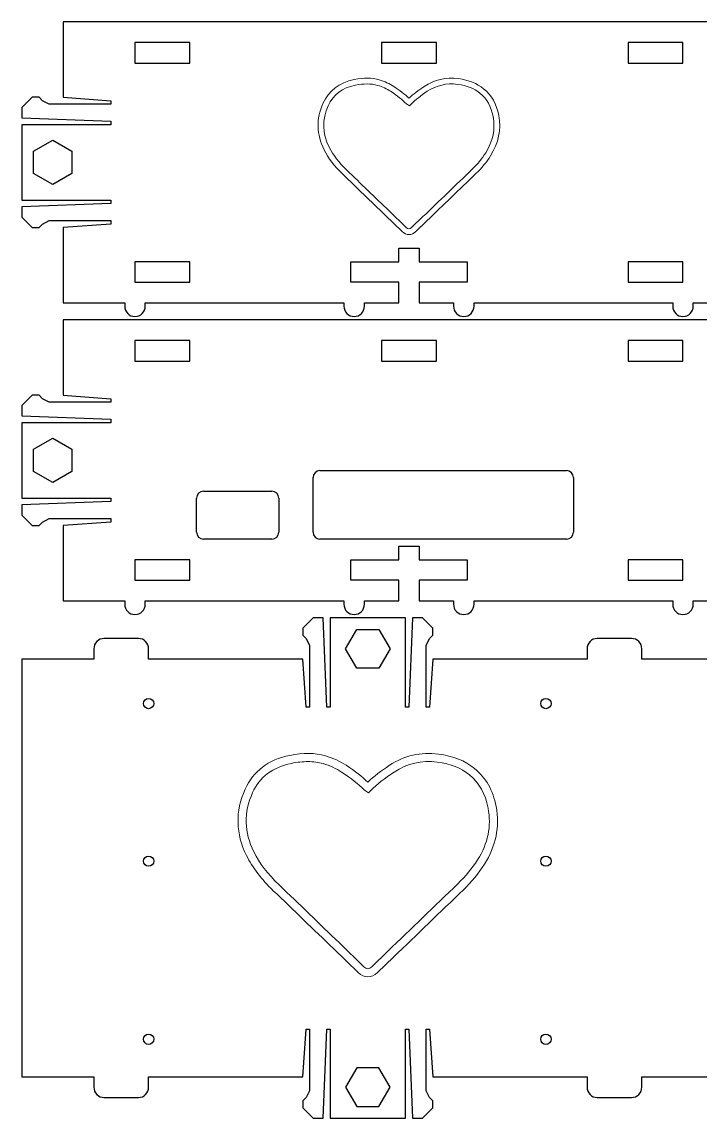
# Model space of a CAD drawing. Header units: millimetres. Extents: x 0 to 371, y 0 to 263.
# Drawn here: x 0 to 99, y 0 to 160 of the extents above; entities that cross this region are included whole.
import ezdxf

# ---------------------------------------------------------------- set-up
doc = ezdxf.new("R2010")
doc.units = ezdxf.units.MM
doc.header["$MEASUREMENT"] = 0
doc.layers.add('cut', color=1, linetype='Continuous', true_color=0xff0000)
doc.layers.add('etch', color=5, linetype='Continuous', true_color=0x0000ff)

msp = doc.modelspace()

# ---------------------------------------------------------------- linework, layer by layer
at = {"layer": 'cut'}
for p, q in [((15, 160), (6, 160)), ((6, 160), (6, 158.25)), ((98, 160), (15, 160)), ((107, 160), (98, 160)), ((6, 158.25), (6, 152.75)), ((6, 152.75), (6, 149)), ((1.5, 149), (0, 147.5)), ((2.5, 149), (1.5, 149)), ((3, 148.5), (2.5, 149)), ((6, 149), (13, 148.5)), ((0, 147.5), (0, 146)), ((4, 148), (3, 148.5)), ((13, 148), (4, 148)), ((13, 148.5), (13, 148)), ((0, 146), (13, 145.5)), ((13, 145), (0, 145)), ((0, 145), (0, 134)), ((13, 145.5), (13, 145)), ((1.69, 141.12), (4.5, 142.75)), ((4.5, 142.75), (7.31, 141.12)), ((1.69, 137.88), (1.69, 141.12)), ((7.31, 141.12), (7.31, 137.88)), ((4.5, 136.25), (1.69, 137.88)), ((7.31, 137.88), (4.5, 136.25)), ((0, 134), (13, 134)), ((13, 133.5), (0, 133)), ((0, 133), (0, 131.5)), ((13, 134), (13, 133.5)), ((0, 131.5), (1.5, 130)), ((1.5, 130), (2.5, 130)), ((2.5, 130), (3, 130.5)), ((3, 130.5), (4, 131)), ((4, 131), (13, 131)), ((13, 130.5), (6, 130)), ((6, 130), (6, 126.25)), ((13, 131), (13, 130.5)), ((55, 125), (55, 127)), ((55, 127), (58, 127)), ((58, 127), (58, 125)), ((6, 126.25), (6, 120.75)), ((48, 122), (48, 125)), ((48, 125), (55, 125)), ((58, 125), (65, 125)), ((65, 125), (65, 122)), ((55, 122), (48, 122)), ((55, 119.75), (55, 122)), ((65, 122), (58, 122)), ((58, 122), (58, 119.75)), ((6, 120.75), (6, 119)), ((6, 119), (15, 119)), ((15, 119), (15, 118.5)), ((18, 118.5), (18, 119)), ((18, 119), (31, 119)), ((31, 119), (34, 119)), ((34, 119), (47, 119)), ((47, 119), (47, 118.5)), ((50, 118.5), (50, 119)), ((50, 119), (55, 119)), ((55, 119), (55, 119.75)), ((58, 119.75), (58, 119)), ((58, 119), (63, 119)), ((63, 119), (63, 118.5)), ((66, 118.5), (66, 119)), ((66, 119), (79, 119)), ((79, 119), (82, 119)), ((82, 119), (95, 119)), ((95, 119), (95, 118.5)), ((98, 118.5), (98, 119)), ((98, 119), (107, 119)), ((15, 116.5), (6, 116.5)), ((6, 116.5), (6, 114.75)), ((98, 116.5), (15, 116.5)), ((107, 116.5), (98, 116.5)), ((6, 114.75), (6, 109.25)), ((6, 109.25), (6, 105.5)), ((1.5, 105.5), (0, 104)), ((2.5, 105.5), (1.5, 105.5)), ((3, 105), (2.5, 105.5)), ((4, 104.5), (3, 105)), ((13, 104.5), (4, 104.5)), ((6, 105.5), (13, 105)), ((13, 105), (13, 104.5)), ((0, 104), (0, 102.5)), ((0, 102.5), (13, 102)), ((13, 101.5), (0, 101.5)), ((0, 101.5), (0, 90.5)), ((13, 102), (13, 101.5)), ((1.69, 97.62), (4.5, 99.25)), ((4.5, 99.25), (7.31, 97.62)), ((1.69, 94.38), (1.69, 97.62)), ((7.31, 97.62), (7.31, 94.38)), ((43.5, 94.5), (76.5, 94.5)), ((76.5, 94.5), (79.5, 94.5)), ((4.5, 92.75), (1.69, 94.38)), ((7.31, 94.38), (4.5, 92.75)), ((42.5, 85.5), (42.5, 93.5)), ((80.5, 93.5), (80.5, 85.5)), ((26.5, 91.5), (36.5, 91.5)), ((0, 90.5), (13, 90.5)), ((13, 90), (0, 89.5)), ((13, 90.5), (13, 90)), ((25.5, 85.5), (25.5, 90.5)), ((37.5, 90.5), (37.5, 85.5)), ((0, 89.5), (0, 88)), ((0, 88), (1.5, 86.5)), ((1.5, 86.5), (2.5, 86.5)), ((2.5, 86.5), (3, 87)), ((3, 87), (4, 87.5)), ((4, 87.5), (13, 87.5)), ((13, 87), (6, 86.5)), ((6, 86.5), (6, 82.75)), ((13, 87.5), (13, 87)), ((31, 84.5), (26.5, 84.5)), ((34, 84.5), (31, 84.5)), ((36.5, 84.5), (34, 84.5)), ((76.5, 84.5), (43.5, 84.5)), ((55, 81.5), (55, 83.5)), ((55, 83.5), (58, 83.5)), ((58, 83.5), (58, 81.5)), ((79.5, 84.5), (76.5, 84.5)), ((6, 82.75), (6, 77.25)), ((48, 78.5), (48, 81.5)), ((48, 81.5), (55, 81.5)), ((58, 81.5), (65, 81.5)), ((65, 81.5), (65, 78.5)), ((55, 78.5), (48, 78.5)), ((55, 76.25), (55, 78.5)), ((65, 78.5), (58, 78.5)), ((58, 78.5), (58, 76.25)), ((6, 77.25), (6, 75.5)), ((6, 75.5), (15, 75.5)), ((15, 75.5), (15, 75)), ((18, 75), (18, 75.5)), ((18, 75.5), (31, 75.5)), ((31, 75.5), (34, 75.5)), ((34, 75.5), (47, 75.5)), ((47, 75.5), (47, 75)), ((50, 75), (50, 75.5)), ((50, 75.5), (55, 75.5)), ((55, 75.5), (55, 76.25)), ((58, 76.25), (58, 75.5)), ((58, 75.5), (63, 75.5)), ((63, 75.5), (63, 75)), ((66, 75), (66, 75.5)), ((66, 75.5), (79, 75.5)), ((79, 75.5), (82, 75.5)), ((82, 75.5), (95, 75.5)), ((95, 75.5), (95, 75)), ((98, 75), (98, 75.5)), ((98, 75.5), (107, 75.5)), ((42.5, 73), (41, 71.5)), ((44, 73), (42.5, 73)), ((44.5, 60), (44, 73)), ((56, 73), (45, 73)), ((45, 73), (45, 60)), ((56, 60), (56, 73)), ((57, 73), (56.5, 60)), ((58.5, 73), (57, 73)), ((60, 71.5), (58.5, 73)), ((41, 71.5), (41, 70.5)), ((41, 70.5), (41.5, 70)), ((47.25, 68.5), (48.88, 71.31)), ((48.88, 71.31), (52.12, 71.31)), ((52.12, 71.31), (53.75, 68.5)), ((59.5, 70), (60, 70.5)), ((60, 70.5), (60, 71.5)), ((17, 70), (12, 70)), ((41.5, 70), (42, 69)), ((42, 69), (42, 60)), ((59, 69), (59.5, 70)), ((59, 60), (59, 69)), ((89, 70), (84, 70)), ((10.5, 68.5), (10.5, 67)), ((18.5, 67), (18.5, 68.5)), ((48.88, 65.69), (47.25, 68.5)), ((53.75, 68.5), (52.12, 65.69)), ((82.5, 68.5), (82.5, 67)), ((90.5, 67), (90.5, 68.5)), ((0.5, 67), (0, 67)), ((0, 67), (0, 6)), ((10.5, 67), (0.5, 67)), ((23.75, 67), (18.5, 67)), ((29.25, 67), (23.75, 67)), ((39, 67), (29.25, 67)), ((41, 67), (39, 67)), ((41.5, 60), (41, 67)), ((52.12, 65.69), (48.88, 65.69)), ((60, 67), (59.5, 60)), ((62, 67), (60, 67)), ((77.25, 67), (62, 67)), ((82.5, 67), (77.25, 67)), ((100.5, 67), (90.5, 67)), ((42, 60), (41.5, 60)), ((45, 60), (44.5, 60)), ((56.5, 60), (56, 60)), ((59.5, 60), (59, 60)), ((41, 6), (41.5, 13)), ((41.5, 13), (42, 13)), ((42, 13), (42, 4)), ((44, 0), (44.5, 13)), ((44.5, 13), (45, 13)), ((45, 13), (45, 0)), ((56, 0), (56, 13)), ((56, 13), (56.5, 13)), ((56.5, 13), (57, 0)), ((59, 4), (59, 13)), ((59, 13), (59.5, 13)), ((59.5, 13), (60, 6)), ((48.88, 7.31), (47.25, 4.5)), ((52.12, 7.31), (48.88, 7.31)), ((53.75, 4.5), (52.12, 7.31)), ((0, 6), (0.5, 6)), ((0.5, 6), (10.5, 6)), ((10.5, 6), (10.5, 4.5)), ((18.5, 4.5), (18.5, 6)), ((18.5, 6), (23.75, 6)), ((23.75, 6), (39, 6)), ((39, 6), (41, 6)), ((60, 6), (62, 6)), ((62, 6), (77.25, 6)), ((77.25, 6), (82.5, 6)), ((82.5, 6), (82.5, 4.5)), ((90.5, 4.5), (90.5, 6)), ((90.5, 6), (100.5, 6)), ((42, 4), (41.5, 3)), ((47.25, 4.5), (48.88, 1.69)), ((52.12, 1.69), (53.75, 4.5)), ((59.5, 3), (59, 4)), ((12, 3), (17, 3)), ((41.5, 3), (41, 2.5)), ((41, 2.5), (41, 1.5)), ((48.88, 1.69), (52.12, 1.69)), ((60, 2.5), (59.5, 3)), ((60, 1.5), (60, 2.5)), ((84, 3), (89, 3)), ((41, 1.5), (42.5, 0)), ((42.5, 0), (44, 0)), ((45, 0), (56, 0)), ((57, 0), (58.5, 0)), ((58.5, 0), (60, 1.5))]:
    msp.add_line(p, q, dxfattribs=at)
for points in [[(16.5, 154), (24.5, 154), (24.5, 157), (16.5, 157)], [(52.5, 154), (60.5, 154), (60.5, 157), (52.5, 157)], [(88.5, 154), (96.5, 154), (96.5, 157), (88.5, 157)], [(16.5, 122), (24.5, 122), (24.5, 125), (16.5, 125)], [(88.5, 122), (96.5, 122), (96.5, 125), (88.5, 125)], [(16.5, 110.5), (24.5, 110.5), (24.5, 113.5), (16.5, 113.5)], [(52.5, 110.5), (60.5, 110.5), (60.5, 113.5), (52.5, 113.5)], [(88.5, 110.5), (96.5, 110.5), (96.5, 113.5), (88.5, 113.5)], [(16.5, 78.5), (24.5, 78.5), (24.5, 81.5), (16.5, 81.5)], [(88.5, 78.5), (96.5, 78.5), (96.5, 81.5), (88.5, 81.5)]]:
    msp.add_lwpolyline(points, close=True, dxfattribs=at)
for centre in [(18.5, 60.5), (76.5, 60.5), (18.5, 37.5), (76.5, 37.5), (18.5, 11.5), (76.5, 11.5)]:
    msp.add_circle(centre, 0.75, dxfattribs=at)
for centre, radius, start, end in [((16.5, 118.5), 1.5, 180, 270), ((16.5, 118.5), 1.5, 270, 0), ((48.5, 118.5), 1.5, 180, 270), ((48.5, 118.5), 1.5, 270, 360), ((64.5, 118.5), 1.5, 180, 270), ((64.5, 118.5), 1.5, 270, 0), ((96.5, 118.5), 1.5, 180, 270), ((96.5, 118.5), 1.5, 270, 0), ((43.5, 93.5), 1, 90, 180), ((79.5, 93.5), 1, 0, 90), ((26.5, 90.5), 1, 90, 180), ((36.5, 90.5), 1, 0, 90), ((26.5, 85.5), 1, 180, 270), ((36.5, 85.5), 1, 270, 0), ((43.5, 85.5), 1, 180, 270), ((79.5, 85.5), 1, 270, 0), ((16.5, 75), 1.5, 180, 270), ((16.5, 75), 1.5, 270, 0), ((48.5, 75), 1.5, 180, 270), ((48.5, 75), 1.5, 270, 360), ((64.5, 75), 1.5, 180, 270), ((64.5, 75), 1.5, 270, 0), ((96.5, 75), 1.5, 180, 270), ((96.5, 75), 1.5, 270, 0), ((12, 68.5), 1.5, 90, 180), ((17, 68.5), 1.5, 0, 90), ((84, 68.5), 1.5, 90, 180), ((89, 68.5), 1.5, 0, 90), ((12, 4.5), 1.5, 180, 270), ((17, 4.5), 1.5, 270, 0), ((84, 4.5), 1.5, 180, 270), ((89, 4.5), 1.5, 270, 0)]:
    msp.add_arc(centre, radius, start, end, dxfattribs=at)
at = {"layer": 'etch', "lineweight": 0}
for p, q in [((56.57, 147.75), (56.27, 147.95)), ((56.81, 147.99), (56.57, 147.75)), ((55.52, 129.39), (53.01, 131.81)), ((53.59, 132.42), (56.1, 130)), ((56.89, 129.99), (58.55, 131.58)), ((59.13, 130.98), (57.47, 129.38)), ((50.6, 47.47), (50.17, 47.75)), ((50.94, 47.81), (50.6, 47.47)), ((49.1, 21.24), (45.52, 24.7)), ((46.35, 25.56), (49.93, 22.1)), ((51.06, 22.09), (53.43, 24.37)), ((54.26, 23.51), (51.89, 21.23))]:
    msp.add_line(p, q, dxfattribs=at)
for points in [[(43.95, 148.11), (44.79, 149.97), (46.32, 151.14), (48.51, 151.59)], [(48.68, 150.77), (46.77, 150.38), (45.44, 149.37), (44.72, 147.77)], [(48.51, 151.59), (49.93, 151.87), (51.09, 151.86), (52.16, 151.54)], [(50.38, 150.95), (49.86, 150.95), (49.3, 150.89), (48.68, 150.77)], [(51.92, 150.74), (51.44, 150.88), (50.93, 150.95), (50.38, 150.95)], [(53.82, 149.87), (53.27, 150.24), (52.65, 150.53), (51.92, 150.74)], [(52.16, 151.54), (52.96, 151.31), (53.66, 150.99), (54.29, 150.57)], [(54.29, 150.57), (55.18, 149.98), (55.89, 149.43), (56.5, 148.86)], [(56.5, 148.86), (57.13, 149.44), (57.84, 149.99), (58.71, 150.57)], [(58.71, 150.57), (60.23, 151.56), (61.91, 151.95), (63.71, 151.72)], [(63.6, 150.89), (61.98, 151.1), (60.53, 150.76), (59.17, 149.87)], [(66.87, 149.6), (66.01, 150.3), (64.97, 150.71), (63.6, 150.89)], [(63.71, 151.72), (65.22, 151.52), (66.43, 151.04), (67.4, 150.25)], [(56.15, 148.03), (55.53, 148.65), (54.79, 149.23), (53.82, 149.87)], [(59.17, 149.87), (58.21, 149.24), (57.46, 148.64), (56.81, 147.99)], [(68.78, 146.2), (68.51, 147.66), (67.88, 148.78), (66.87, 149.6)], [(67.4, 150.25), (68.57, 149.29), (69.29, 148.02), (69.61, 146.35)], [(44.1, 141.35), (42.99, 143.58), (42.94, 145.86), (43.95, 148.11)], [(44.72, 147.77), (43.81, 145.75), (43.85, 143.72), (44.85, 141.72)], [(56.27, 147.95), (56.24, 147.96), (56.19, 147.99), (56.15, 148.03)], [(67.7, 140.9), (68.78, 142.6), (69.13, 144.34), (68.78, 146.2)], [(69.61, 146.35), (69.99, 144.3), (69.59, 142.32), (68.41, 140.46)], [(46.84, 137.76), (45.62, 138.93), (44.72, 140.11), (44.1, 141.35)], [(44.85, 141.72), (45.42, 140.57), (46.26, 139.47), (47.42, 138.36)], [(65.69, 138.46), (66.5, 139.24), (67.15, 140.04), (67.7, 140.9)], [(68.41, 140.46), (67.83, 139.53), (67.12, 138.68), (66.27, 137.86)], [(53.01, 131.81), (50.96, 133.8), (48.9, 135.78), (46.84, 137.76)], [(47.42, 138.36), (49.48, 136.39), (51.54, 134.4), (53.59, 132.42)], [(58.55, 131.58), (60.93, 133.87), (63.31, 136.16), (65.69, 138.46)], [(66.27, 137.86), (63.89, 135.56), (61.51, 133.27), (59.13, 130.98)], [(56.1, 130), (56.38, 129.72), (56.62, 129.72), (56.89, 129.99)], [(56.5, 128.95), (56.16, 128.95), (55.82, 129.1), (55.52, 129.39)], [(57.47, 129.38), (57.17, 129.1), (56.84, 128.95), (56.5, 128.95)], [(32.58, 47.99), (33.77, 50.64), (35.96, 52.31), (39.09, 52.94)], [(39.09, 52.94), (41.11, 53.35), (42.77, 53.33), (44.3, 52.88)], [(44.3, 52.88), (45.45, 52.54), (46.44, 52.09), (47.34, 51.5)], [(53.66, 51.49), (55.83, 52.91), (58.23, 53.47), (60.79, 53.13)], [(60.79, 53.13), (62.96, 52.85), (64.69, 52.17), (66.07, 51.03)], [(39.33, 51.77), (36.6, 51.22), (34.69, 49.78), (33.67, 47.5)], [(41.76, 52.04), (41.01, 52.04), (40.21, 51.95), (39.33, 51.77)], [(43.96, 51.74), (43.27, 51.94), (42.55, 52.04), (41.76, 52.04)], [(46.67, 50.5), (45.88, 51.03), (44.99, 51.43), (43.96, 51.74)], [(47.34, 51.5), (48.62, 50.64), (49.63, 49.86), (50.5, 49.04)], [(50.5, 49.04), (51.39, 49.88), (52.41, 50.67), (53.66, 51.49)], [(60.64, 51.95), (58.33, 52.25), (56.26, 51.77), (54.32, 50.49)], [(65.32, 50.11), (64.09, 51.11), (62.6, 51.69), (60.64, 51.95)], [(50, 47.87), (49.11, 48.75), (48.06, 49.58), (46.67, 50.5)], [(54.32, 50.49), (52.94, 49.59), (51.87, 48.74), (50.94, 47.81)], [(68.05, 45.25), (67.65, 47.34), (66.76, 48.93), (65.32, 50.11)], [(66.07, 51.03), (67.74, 49.67), (68.77, 47.85), (69.22, 45.47)], [(32.79, 38.32), (31.2, 41.51), (31.13, 44.76), (32.58, 47.99)], [(33.67, 47.5), (32.37, 44.61), (32.44, 41.7), (33.86, 38.85)], [(50.17, 47.75), (50.13, 47.77), (50.06, 47.81), (50, 47.87)], [(66.5, 37.68), (68.05, 40.11), (68.55, 42.59), (68.05, 45.25)], [(69.22, 45.47), (69.78, 42.54), (69.2, 39.7), (67.51, 37.04)], [(33.86, 38.85), (34.68, 37.21), (35.88, 35.64), (37.53, 34.05)], [(36.7, 33.19), (34.95, 34.87), (33.67, 36.55), (32.79, 38.32)], [(63.62, 34.19), (64.78, 35.31), (65.72, 36.45), (66.5, 37.68)], [(67.51, 37.04), (66.68, 35.73), (65.68, 34.51), (64.45, 33.33)], [(37.53, 34.05), (40.48, 31.23), (43.41, 28.39), (46.35, 25.56)], [(53.43, 24.37), (56.83, 27.64), (60.23, 30.91), (63.62, 34.19)], [(45.52, 24.7), (42.58, 27.53), (39.65, 30.37), (36.7, 33.19)], [(64.45, 33.33), (61.06, 30.05), (57.66, 26.78), (54.26, 23.51)], [(50.5, 20.61), (50.02, 20.61), (49.53, 20.82), (49.1, 21.24)], [(49.93, 22.1), (50.33, 21.71), (50.67, 21.71), (51.06, 22.09)], [(51.89, 21.23), (51.46, 20.82), (50.98, 20.61), (50.5, 20.61)]]:
    msp.add_open_spline(points, degree=3, dxfattribs=at)

doc.saveas('drawing.dxf')
